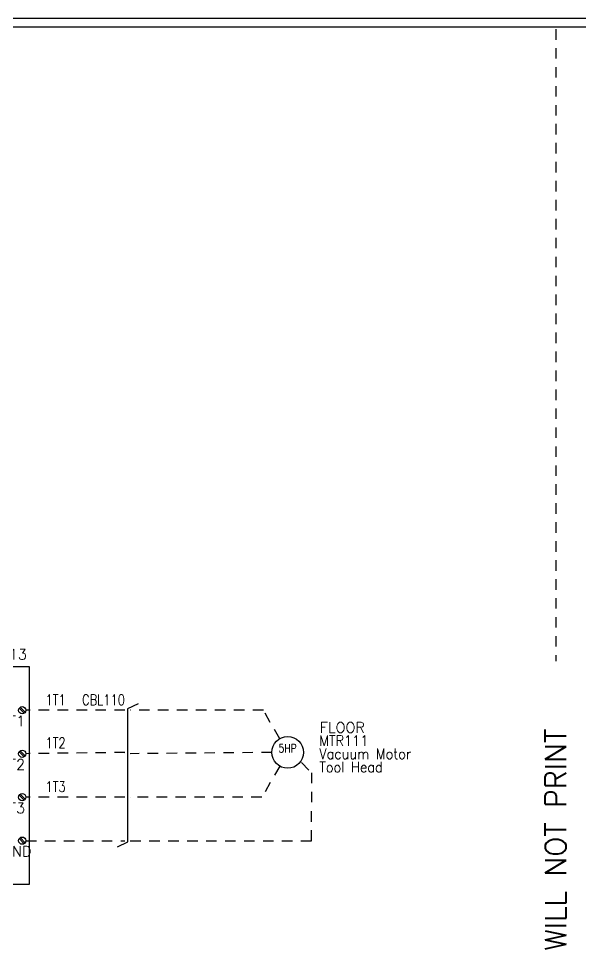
# Model space of a CAD drawing. Header units: inches. Extents: x 0 to 34.2, y 0 to 22.
# Drawn here: x 10.77 to 17.43, y 10.91 to 21.96 of the extents above; entities that cross this region are included whole.
import ezdxf
from ezdxf.enums import TextEntityAlignment as Align

# ---------------------------------------------------------------- set-up
doc = ezdxf.new("R2010")
doc.units = ezdxf.units.IN
doc.header["$MEASUREMENT"] = 0
doc.linetypes.add('HIDDEN2', pattern=[0.1875, 0.125, -0.0625])
for name, color, linetype in [('BRN_12AWG', 44, 'Continuous'), ('DESC', 150, 'Continuous'), ('GRN_12AWG', 3, 'Continuous'), ('LINK', 9, 'Continuous'), ('LOC', 8, 'Continuous'), ('MISC', 7, 'Continuous'), ('ORG_12AWG', 40, 'Continuous'), ('SYMS', 7, 'Continuous'), ('TAGS', 1, 'Continuous'), ('TERMS', 3, 'Continuous'), ('WIRENO', 3, 'Continuous'), ('YEL_12AWG', 2, 'Continuous')]:
    doc.layers.add(name, color=color, linetype=linetype)
doc.layers.add('MidPoint', color=210, linetype='HIDDEN2', plot=False)
doc.styles.add('Fields', font='simplex.shx', dxfattribs={"height": 0.185})
doc.styles.add('WD', font='romans.shx', dxfattribs={"height": 0.185})

# ---------------------------------------------------------------- blocks, each defined once
blk = doc.blocks.new('RG_Master_Ver_4_2_2')
at = {"color": 3}
blk.add_line((34.028, 21.856), (0.25, 21.856), dxfattribs=at)
blk.add_lwpolyline([(0, -0.044), (34.25, -0.044), (34.25, 21.956), (0, 21.956)], close=True, dxfattribs=at)
at = {"layer": 'MidPoint'}
blk.add_line((17.141, 21.831), (17.141, 14.331), dxfattribs=at)
at = {"style": 'Fields'}
for tag, p in [('DESCRIPTION_3', (13.116, 1.307)), ('DRN_3', (15.472, 1.307)), ('CHK_3', (16.529, 1.307)), ('APP_3', (17.552, 1.307)), ('DATE_3', (18.829, 1.307)), ('CUSTOMER', (28.997, 1.214)), ('DRAWING_DESC', (32.229, 1.246)), ('DESCRIPTION_2', (13.116, 0.951)), ('DRN_2', (15.472, 0.951)), ('CHK_2', (16.529, 0.951)), ('APP_2', (17.552, 0.951)), ('DATE_2', (18.829, 0.951)), ('SIZE', (30.715, 0.894)), ('DRAWING_#', (32.125, 0.894)), ('REV', (33.543, 0.894)), ('DESCRIPTION_1', (13.116, 0.596)), ('DRN_1', (15.472, 0.596)), ('CHK_1', (16.529, 0.596)), ('APP_1', (17.552, 0.596)), ('DATE_1', (18.829, 0.596)), ('PROJECT_#', (28.981, 0.581)), ('DRN_BY', (30.875, 0.524)), ('CHK_BY', (31.762, 0.524)), ('APP_BY', (32.75, 0.524)), ('SCALE', (33.652, 0.524)), ('PROJECT_NAME', (29.021, 0.176)), ('SHEETNUM', (32.753, 0.176)), ('TTL_SHTS', (33.547, 0.176))]:
    blk.add_attdef(tag, text='', height=0.125, dxfattribs=at).set_placement(p, align=Align.CENTER)
at = {"style": 'Fields', "flags": 9}
blk.add_attdef('WD_TB', (9.953, 0.194), '', height=0.0638, dxfattribs=at)
at = {"layer": 'MidPoint', "insert": (17.016, 9.206), "char_height": 0.25, "attachment_point": 1, "rotation": 90, "style": 'Fields'}
blk.add_mtext_dynamic_manual_height_columns('MIDPOINT WILL NOT PRINT', width=5.375, gutter_width=0.575, heights=[0], dxfattribs=at)
blk = doc.blocks.new('HDV1_VFD001')
for p, q in [((0.573, 3.535), (0.66, 3.448)), ((0.59, 3.552), (0.677, 3.465)), ((1.323, 3.535), (1.41, 3.448)), ((1.34, 3.552), (1.427, 3.465)), ((0.573, 2.785), (0.66, 2.698)), ((0.59, 2.802), (0.677, 2.715)), ((1.323, 2.785), (1.41, 2.698)), ((1.34, 2.802), (1.427, 2.715)), ((0.573, 2.035), (0.66, 1.948)), ((0.59, 2.052), (0.677, 1.965)), ((1.323, 2.035), (1.41, 1.948)), ((1.34, 2.052), (1.427, 1.965)), ((0.573, 1.285), (0.66, 1.198)), ((0.59, 1.302), (0.677, 1.215)), ((1.323, 1.285), (1.41, 1.198)), ((1.34, 1.302), (1.427, 1.215))]:
    blk.add_line(p, q)
blk.add_lwpolyline([(0.5, 0.5), (1.5, 0.5), (1.5, 4.25), (0.5, 4.25)], close=True)
for centre in [(0.625, 3.5), (1.375, 3.5), (0.625, 2.75), (1.375, 2.75), (0.625, 2), (1.375, 2), (0.625, 1.25), (1.375, 1.25)]:
    blk.add_circle(centre, 0.0625)
at = {"style": 'WD', "width": 0.7}
for tag, p in [('LOC', (1, 4.625)), ('DESC1', (1, 4)), ('DESC2', (1, 3.812)), ('DESC3', (1, 3.665)), ('RATING1', (1, 0.625)), ('INST', (1, 0.25)), ('XREF', (1, 0))]:
    blk.add_attdef(tag, text='', height=0.125, dxfattribs=at).set_placement(p, align=Align.CENTER)
at = {"style": 'WD'}
blk.add_attdef('TAG1', text='', height=0.125, dxfattribs=at).set_placement((1, 4.375), align=Align.CENTER)
at = {"style": 'WD', "width": 0.8}
for tag, p in [('TERM01', (0.625, 3.406)), ('TERM05', (1.375, 3.406)), ('TERM02', (0.625, 2.656)), ('TERM06', (1.375, 2.656)), ('TERM03', (0.625, 1.906)), ('TERM07', (1.375, 1.906)), ('TERM04', (0.625, 1.156)), ('TERM08', (1.375, 1.156))]:
    blk.add_attdef(tag, text='', height=0.125, dxfattribs=at).set_placement(p, align=Align.TOP_CENTER)
at = {"style": 'WD'}
for tag, p, flags in [('X4TERM01', (0.562, 3.5), 1), ('X1TERM05', (1.438, 3.5), 1), ('FAMILY', (0.955, 3.09), 9), ('X4TERM02', (0.562, 2.75), 1), ('X1TERM06', (1.438, 2.75), 1), ('X4TERM03', (0.562, 2), 1), ('X1TERM07', (1.438, 2), 1), ('X4TERM04', (0.562, 1.25), 1), ('X1TERM08', (1.438, 1.25), 1)]:
    blk.add_attdef(tag, p, '', height=0.01, dxfattribs=dict(at, flags=flags))
at = {"style": 'WD', "flags": 9}
for tag, p in [('CAT', (0.98, 3.046)), ('ASSYCODE', (0.98, 3.009)), ('MFG', (0.978, 3.026))]:
    blk.add_attdef(tag, text='', height=0.01, dxfattribs=at).set_placement(p, align=Align.CENTER)
blk = doc.blocks.new('HMO13')
blk.add_circle((0, 0), 0.188)
at = {"style": 'WD'}
for tag, p, width in [('INST', (0.381, 0.403), 0.7), ('LOC', (0.381, 0.234), 0.7), ('TAG1', (0.375, 0.077), 0.9), ('DESC1', (0.376, -0.079), 0.9), ('DESC2', (0.376, -0.235), 0.9), ('DESC3', (0.376, -0.391), 0.9), ('RATING3', (0.375, -0.548), 0.8), ('RATING4', (0.375, -0.704), 0.8), ('WDTAGALT', (0.375, -0.875), 0.7)]:
    blk.add_attdef(tag, p, '', height=0.125, dxfattribs=dict(at, width=width))
at = {"style": 'WD', "flags": 1}
for tag, p in [('X0TERM01', (-0.094, 0.162)), ('X4TERM02', (-0.188, 0)), ('X0TERM03', (-0.094, -0.162)), ('X0TERM04', (0.133, -0.133))]:
    blk.add_attdef(tag, p, '', height=0.0125, dxfattribs=at)
at = {"linetype": 'Continuous', "style": 'WD', "flags": 9}
blk.add_attdef('ASSYCODE', text='', height=0.01, dxfattribs=at).set_placement((0, 0.125), align=Align.CENTER)
at = {"style": 'WD', "flags": 9}
blk.add_attdef('FAMILY', text='', height=0.01, dxfattribs=at).set_placement((-0.005, 0.17), align=Align.CENTER)
at = {"linetype": 'Continuous', "style": 'WD', "flags": 1}
for tag, p in [('MFG', (0, 0.14)), ('CAT', (0, 0.159))]:
    blk.add_attdef(tag, text='', height=0.01, dxfattribs=at).set_placement(p, align=Align.MIDDLE)
at = {"style": 'WD', "width": 0.8}
blk.add_attdef('RATING1', text='', height=0.1, dxfattribs=at).set_placement((0, 0), align=Align.CENTER)
blk.add_attdef('RATING2', text='', height=0.1, dxfattribs=at).set_placement((0, -0.031), align=Align.TOP_CENTER)
blk = doc.blocks.new('HW01_5')
blk.add_line((0.125, 0.078), (0, 0.016))
at = {"style": 'WD', "width": 0.7, "flags": 1}
for tag, p in [('INST', (0, 0.388)), ('LOC', (0, 0.219))]:
    blk.add_attdef(tag, text='', height=0.125, dxfattribs=at).set_placement(p, align=Align.CENTER)
at = {"style": 'WD', "width": 0.8}
blk.add_attdef('TAG1', text='', height=0.125, dxfattribs=at).set_placement((-0.031, 0.062), align=Align.RIGHT)
at = {"style": 'WD', "flags": 9}
blk.add_attdef('FAMILY', text='', height=0.01, dxfattribs=at).set_placement((0.023, 0.118), align=Align.CENTER)
at = {"style": 'WD', "width": 0.8}
blk.add_attdef('RATING1', (0.156, 0.062), '', height=0.125, dxfattribs=at)
at = {"color": 7, "style": 'WD'}
for tag, p in [('X4_TINY_DOT_DONT_REMOVE', (-0.031, 0)), ('X1_TINY_DOT_DONT_REMOVE', (0.031, 0))]:
    blk.add_attdef(tag, p, '', height=0.0001, dxfattribs=at)
at = {"style": 'WD', "flags": 1}
for tag, p, height in [('X4TERM01', (-0.031, 0), 0.0125), ('X8LINK', (0, 0.016), 0.005), ('X1TERM01', (0.031, 0), 0.0125)]:
    blk.add_attdef(tag, p, '', height=height, dxfattribs=at)
at = {"linetype": 'Continuous', "style": 'WD', "flags": 9}
blk.add_attdef('ASSYCODE', text='', height=0.01, dxfattribs=at).set_placement((0.029, 0.042), align=Align.CENTER)
at = {"style": 'WD', "width": 0.8, "flags": 1}
blk.add_attdef('MFG', text='', height=0.0938, dxfattribs=at).set_placement((-0.125, -0.031), align=Align.TOP_RIGHT)
blk.add_attdef('CAT', text='', height=0.0938, dxfattribs=at).set_placement((0.031, -0.031), align=Align.TOP_LEFT)
at = {"style": 'WD', "width": 0.7, "flags": 1}
for tag, p in [('XREF', (0.062, -0.3)), ('DESC1', (0.062, -0.456)), ('DESC2', (0.062, -0.613)), ('DESC3', (0.062, -0.769))]:
    blk.add_attdef(tag, p, '', height=0.125, dxfattribs=at)
blk = doc.blocks.new('HW02_5B')
at = {"style": 'WD', "width": 0.7, "flags": 1}
for tag, p in [('INST', (0, 0.388)), ('LOC', (0, 0.219))]:
    blk.add_attdef(tag, text='', height=0.125, dxfattribs=at).set_placement(p, align=Align.CENTER)
at = {"style": 'WD', "width": 0.8}
blk.add_attdef('TAG2', text='', height=0.125, dxfattribs=at).set_placement((-0.062, 0.062), align=Align.RIGHT)
at = {"style": 'WD', "flags": 9}
blk.add_attdef('FAMILY', text='', height=0.01, dxfattribs=at).set_placement((0.023, 0.118), align=Align.CENTER)
at = {"style": 'WD', "width": 0.8}
blk.add_attdef('RATING1', (0.094, 0.062), '', height=0.125, dxfattribs=at)
at = {"color": 7, "style": 'WD'}
for tag, p in [('X4_TINY_DOT_DONT_REMOVE', (-0.031, 0)), ('X1_TINY_DOT_DONT_REMOVE', (0.031, 0))]:
    blk.add_attdef(tag, p, '', height=0.0001, dxfattribs=at)
at = {"style": 'WD', "flags": 1}
for tag, p, height in [('X4TERM01', (-0.031, 0), 0.0125), ('X2LINK', (0, 0), 0.01), ('X8LINK', (0, 0), 0.005), ('X1TERM01', (0.031, 0), 0.0125)]:
    blk.add_attdef(tag, p, '', height=height, dxfattribs=at)
at = {"style": 'WD', "width": 0.7, "flags": 1}
for tag, p in [('XREF', (0.062, -0.206)), ('DESC1', (0.062, -0.363)), ('DESC2', (0.062, -0.519)), ('DESC3', (0.062, -0.675))]:
    blk.add_attdef(tag, p, '', height=0.125, dxfattribs=at)
blk = doc.blocks.new('HW02_5')
blk.add_line((0, -0.016), (-0.125, -0.078))
at = {"style": 'WD', "width": 0.7, "flags": 1}
for tag, p in [('INST', (0, 0.388)), ('LOC', (0, 0.219)), ('XREF', (0, -0.3)), ('DESC1', (0, -0.456)), ('DESC2', (0, -0.613)), ('DESC3', (0, -0.769))]:
    blk.add_attdef(tag, text='', height=0.125, dxfattribs=at).set_placement(p, align=Align.CENTER)
at = {"style": 'WD', "width": 0.8}
blk.add_attdef('TAG2', text='', height=0.125, dxfattribs=at).set_placement((-0.062, 0.062), align=Align.RIGHT)
at = {"style": 'WD', "flags": 9}
blk.add_attdef('FAMILY', text='', height=0.01, dxfattribs=at).set_placement((0.023, 0.118), align=Align.CENTER)
at = {"style": 'WD', "width": 0.8}
blk.add_attdef('RATING1', (0.094, 0.062), '', height=0.125, dxfattribs=at)
at = {"color": 7, "style": 'WD'}
for tag, p in [('X4_TINY_DOT_DONT_REMOVE', (-0.031, 0)), ('X1_TINY_DOT_DONT_REMOVE', (0.031, 0))]:
    blk.add_attdef(tag, p, '', height=0.0001, dxfattribs=at)
at = {"style": 'WD', "flags": 1}
for tag, p, height in [('X4TERM01', (-0.031, 0), 0.0125), ('X1TERM01', (0.031, 0), 0.0125), ('X2LINK', (0, -0.016), 0.005)]:
    blk.add_attdef(tag, p, '', height=height, dxfattribs=at)
blk = doc.blocks.new('WD_WNH')
at = {"linetype": 'Continuous', "style": 'WD', "width": 0.8}
blk.add_attdef('WIRENO', text='', height=0.125, dxfattribs=at).set_placement((0, 0.062), align=Align.CENTER)
at = {"style": 'WD', "flags": 1}
for tag, p in [('W01USER', (0, 0.078)), ('W02USER', (0, 0.07)), ('W03USER', (0, 0.062)), ('W04USER', (0, 0.055)), ('W05USER', (0, 0.047)), ('W06USER', (0, 0.039)), ('W07USER', (0, 0.031)), ('W08USER', (0, 0.023)), ('W09USER', (0, 0.016)), ('W10USER', (0, 0.008))]:
    blk.add_attdef(tag, text='', height=0.005, dxfattribs=at).set_placement(p, align=Align.CENTER)

msp = doc.modelspace()

# ---------------------------------------------------------------- linework, layer by layer
at = {"layer": 'BRN_12AWG', "linetype": 'HIDDEN2'}
for p, q in [((12.031, 13.75), (10.856, 13.75)), ((13.673, 13.75), (12.094, 13.75)), ((13.867, 13.412), (13.673, 13.75))]:
    msp.add_line(p, q, dxfattribs=at)
at = {"layer": 'GRN_12AWG', "linetype": 'HIDDEN2'}
for p, q in [((14.125, 13.13), (14.246, 13.009)), ((14.246, 13.009), (14.246, 12.625)), ((14.246, 12.203), (14.246, 12.625)), ((10.856, 12.203), (12.031, 12.203)), ((12.094, 12.203), (14.246, 12.203))]:
    msp.add_line(p, q, dxfattribs=at)
at = {"layer": 'LINK', "linetype": 'Continuous'}
msp.add_lwpolyline([(12.062, 13.766), (12.062, 12.188)], dxfattribs=at)
at = {"layer": 'ORG_12AWG', "linetype": 'HIDDEN2'}
for p, q in [((12.031, 13.25), (10.856, 13.235)), ((13.774, 13.25), (12.094, 13.235))]:
    msp.add_line(p, q, dxfattribs=at)
at = {"layer": 'YEL_12AWG', "linetype": 'HIDDEN2'}
for p, q in [((13.867, 13.088), (13.655, 12.719)), ((12.031, 12.719), (10.856, 12.719)), ((13.655, 12.719), (12.094, 12.719))]:
    msp.add_line(p, q, dxfattribs=at)

# ---------------------------------------------------------------- block references
msp.add_blockref('RG_Master_Ver_4_2_2', (0, 0))
at = {"layer": 'SYMS'}
ref = msp.add_blockref('HDV1_VFD001', (9.867, 11.344), dxfattribs=dict(at, xscale=0.6875, yscale=0.6875, zscale=0.6875))
ref.add_attrib('TAG1', 'VFD113', dxfattribs={"layer": 'TAGS', "height": 0.125, "style": 'WD'}).set_placement((10.555, 14.352), align=Align.CENTER)
ref.add_attrib('LOC', 'HVE', dxfattribs={"layer": 'LOC', "height": 0.125, "style": 'WD'}).set_placement((10.555, 14.523), align=Align.CENTER)
ref.add_attrib('RATING1', '5HP', dxfattribs={"layer": 'MISC', "height": 0.0859, "style": 'WD', "width": 0.7}).set_placement((10.555, 11.773), align=Align.CENTER)
ref.add_attrib('TERM01', 'L1', dxfattribs={"layer": 'TERMS', "height": 0.125, "style": 'WD'}).set_placement((10.36, 13.686), align=Align.TOP_CENTER)
ref.add_attrib('TERM02', 'L2', dxfattribs={"layer": 'TERMS', "height": 0.125, "style": 'WD'}).set_placement((10.36, 13.17), align=Align.TOP_CENTER)
ref.add_attrib('TERM03', 'L3', dxfattribs={"layer": 'TERMS', "height": 0.125, "style": 'WD'}).set_placement((10.36, 12.654), align=Align.TOP_CENTER)
ref.add_attrib('TERM04', 'GND', dxfattribs={"layer": 'TERMS', "height": 0.125, "style": 'WD'}).set_placement((10.36, 12.139), align=Align.TOP_CENTER)
ref.add_attrib('TERM05', 'T1', dxfattribs={"layer": 'TERMS', "height": 0.125, "style": 'WD'}).set_placement((10.75, 13.686), align=Align.TOP_CENTER)
ref.add_attrib('TERM06', 'T2', dxfattribs={"layer": 'TERMS', "height": 0.125, "style": 'WD'}).set_placement((10.75, 13.17), align=Align.TOP_CENTER)
ref.add_attrib('TERM07', 'T3', dxfattribs={"layer": 'TERMS', "height": 0.125, "style": 'WD'}).set_placement((10.75, 12.654), align=Align.TOP_CENTER)
ref.add_attrib('TERM08', 'GND', dxfattribs={"layer": 'TERMS', "height": 0.125, "style": 'WD'}).set_placement((10.75, 12.139), align=Align.TOP_CENTER)
ref = msp.add_blockref('HW01_5', (12.062, 13.75), dxfattribs=at)
ref.add_attrib('X1_TINY_DOT_DONT_REMOVE', '.', (12.094, 13.75), dxfattribs={"layer": 'MISC', "color": 7, "height": 0.0001, "style": 'WD'})
ref.add_attrib('X4_TINY_DOT_DONT_REMOVE', '.', (12.031, 13.75), dxfattribs={"layer": 'MISC', "color": 7, "height": 0.0001, "style": 'WD'})
ref.add_attrib('TAG1', 'CBL110', dxfattribs={"layer": 'TAGS', "height": 0.125, "style": 'WD', "width": 0.8}).set_placement((12.031, 13.812), align=Align.RIGHT)
ref = msp.add_blockref('HMO13', (13.961, 13.25), dxfattribs=at)
ref.add_attrib('RATING1', '5HP', dxfattribs={"layer": 'MISC', "height": 0.1, "style": 'WD', "width": 0.8}).set_placement((13.961, 13.25), align=Align.CENTER)
ref.add_attrib('DESC1', 'Vacuum Motor', (14.337, 13.171), dxfattribs={"layer": 'DESC', "height": 0.125, "style": 'WD', "width": 0.9})
ref.add_attrib('DESC2', 'Tool Head', (14.337, 13.015), dxfattribs={"layer": 'DESC', "height": 0.125, "style": 'WD', "width": 0.9})
ref.add_attrib('LOC', 'FLOOR', (14.342, 13.484), dxfattribs={"layer": 'LOC', "height": 0.125, "style": 'WD'})
ref.add_attrib('TAG1', 'MTR111', (14.336, 13.327), dxfattribs={"layer": 'TAGS', "height": 0.125, "style": 'WD', "width": 0.9})
ref = msp.add_blockref('HW02_5B', (12.062, 13.235), dxfattribs=at)
ref.add_attrib('X1_TINY_DOT_DONT_REMOVE', '.', (12.094, 13.235), dxfattribs={"layer": 'MISC', "color": 7, "height": 0.0001, "style": 'WD'})
ref.add_attrib('X4_TINY_DOT_DONT_REMOVE', '.', (12.031, 13.235), dxfattribs={"layer": 'MISC', "color": 7, "height": 0.0001, "style": 'WD'})
ref = msp.add_blockref('HW02_5B', (12.062, 12.719), dxfattribs=at)
ref.add_attrib('X1_TINY_DOT_DONT_REMOVE', '.', (12.094, 12.719), dxfattribs={"layer": 'MISC', "color": 7, "height": 0.0001, "style": 'WD'})
ref.add_attrib('X4_TINY_DOT_DONT_REMOVE', '.', (12.031, 12.719), dxfattribs={"layer": 'MISC', "color": 7, "height": 0.0001, "style": 'WD'})
ref = msp.add_blockref('HW02_5', (12.062, 12.203), dxfattribs=at)
ref.add_attrib('X4_TINY_DOT_DONT_REMOVE', '.', (12.031, 12.203), dxfattribs={"layer": 'MISC', "color": 7, "height": 0.0001, "style": 'WD'})
ref.add_attrib('X1_TINY_DOT_DONT_REMOVE', '.', (12.094, 12.203), dxfattribs={"layer": 'MISC', "color": 7, "height": 0.0001, "style": 'WD'})
at = {"layer": 'WIRENO'}
ref = msp.add_blockref('WD_WNH', (11.208, 13.75), dxfattribs=at)
ref.add_attrib('WIRENO', '1T1', dxfattribs={"linetype": 'Continuous', "height": 0.125, "style": 'WD', "width": 0.8}).set_placement((11.208, 13.812), align=Align.CENTER)
ref = msp.add_blockref('WD_WNH', (11.208, 13.239), dxfattribs=at)
ref.add_attrib('WIRENO', '1T2', dxfattribs={"linetype": 'Continuous', "height": 0.125, "style": 'WD', "width": 0.8}).set_placement((11.208, 13.302), align=Align.CENTER)
ref = msp.add_blockref('WD_WNH', (11.208, 12.719), dxfattribs=at)
ref.add_attrib('WIRENO', '1T3', dxfattribs={"linetype": 'Continuous', "height": 0.125, "style": 'WD', "width": 0.8}).set_placement((11.208, 12.781), align=Align.CENTER)

doc.saveas('drawing.dxf')
